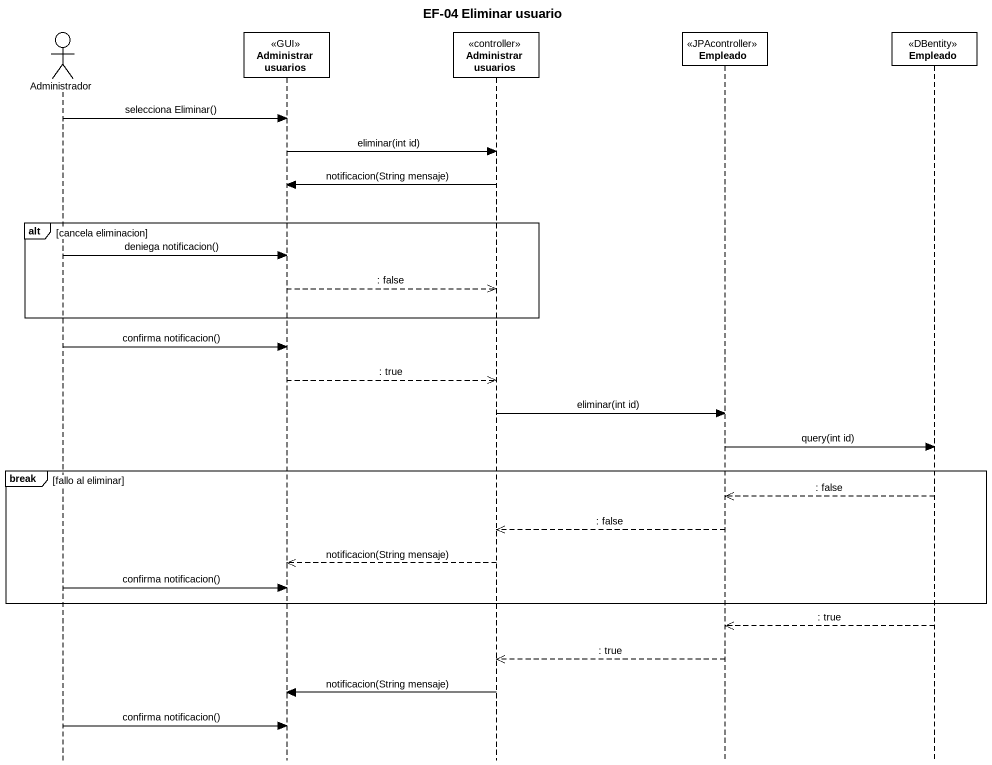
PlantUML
@startuml
title EF-04 Eliminar usuario
hide footbox
actor Administrador
participant "Administrar usuarios" as Administrar_usuarios <<GUI>>
participant "Administrar usuarios" as Administrar_usuarios_2 <<controller>>
participant Empleado <<JPAcontroller>>
participant "Empleado" as Empleado_2 <<DBentity>>

Administrador -> Administrar_usuarios : selecciona Eliminar()
Administrar_usuarios -> Administrar_usuarios_2 : eliminar(int id)
Administrar_usuarios_2 -> Administrar_usuarios : notificacion(String mensaje)
alt cancela eliminacion
  Administrador -> Administrar_usuarios : deniega notificacion()
  Administrar_usuarios -->> Administrar_usuarios_2 : : false
end
Administrador -> Administrar_usuarios : confirma notificacion()
Administrar_usuarios -->> Administrar_usuarios_2 : : true
Administrar_usuarios_2 -> Empleado : eliminar(int id)
Empleado -> Empleado_2 : query(int id)
break fallo al eliminar
  Empleado_2 -->> Empleado : : false
  Empleado -->> Administrar_usuarios_2 : : false
  Administrar_usuarios_2 -->> Administrar_usuarios : notificacion(String mensaje)
  Administrador -> Administrar_usuarios : confirma notificacion()
end
Empleado_2 -->> Empleado : : true
Empleado -->> Administrar_usuarios_2 : : true
Administrar_usuarios_2 -> Administrar_usuarios : notificacion(String mensaje)
Administrador -> Administrar_usuarios : confirma notificacion()
@enduml
